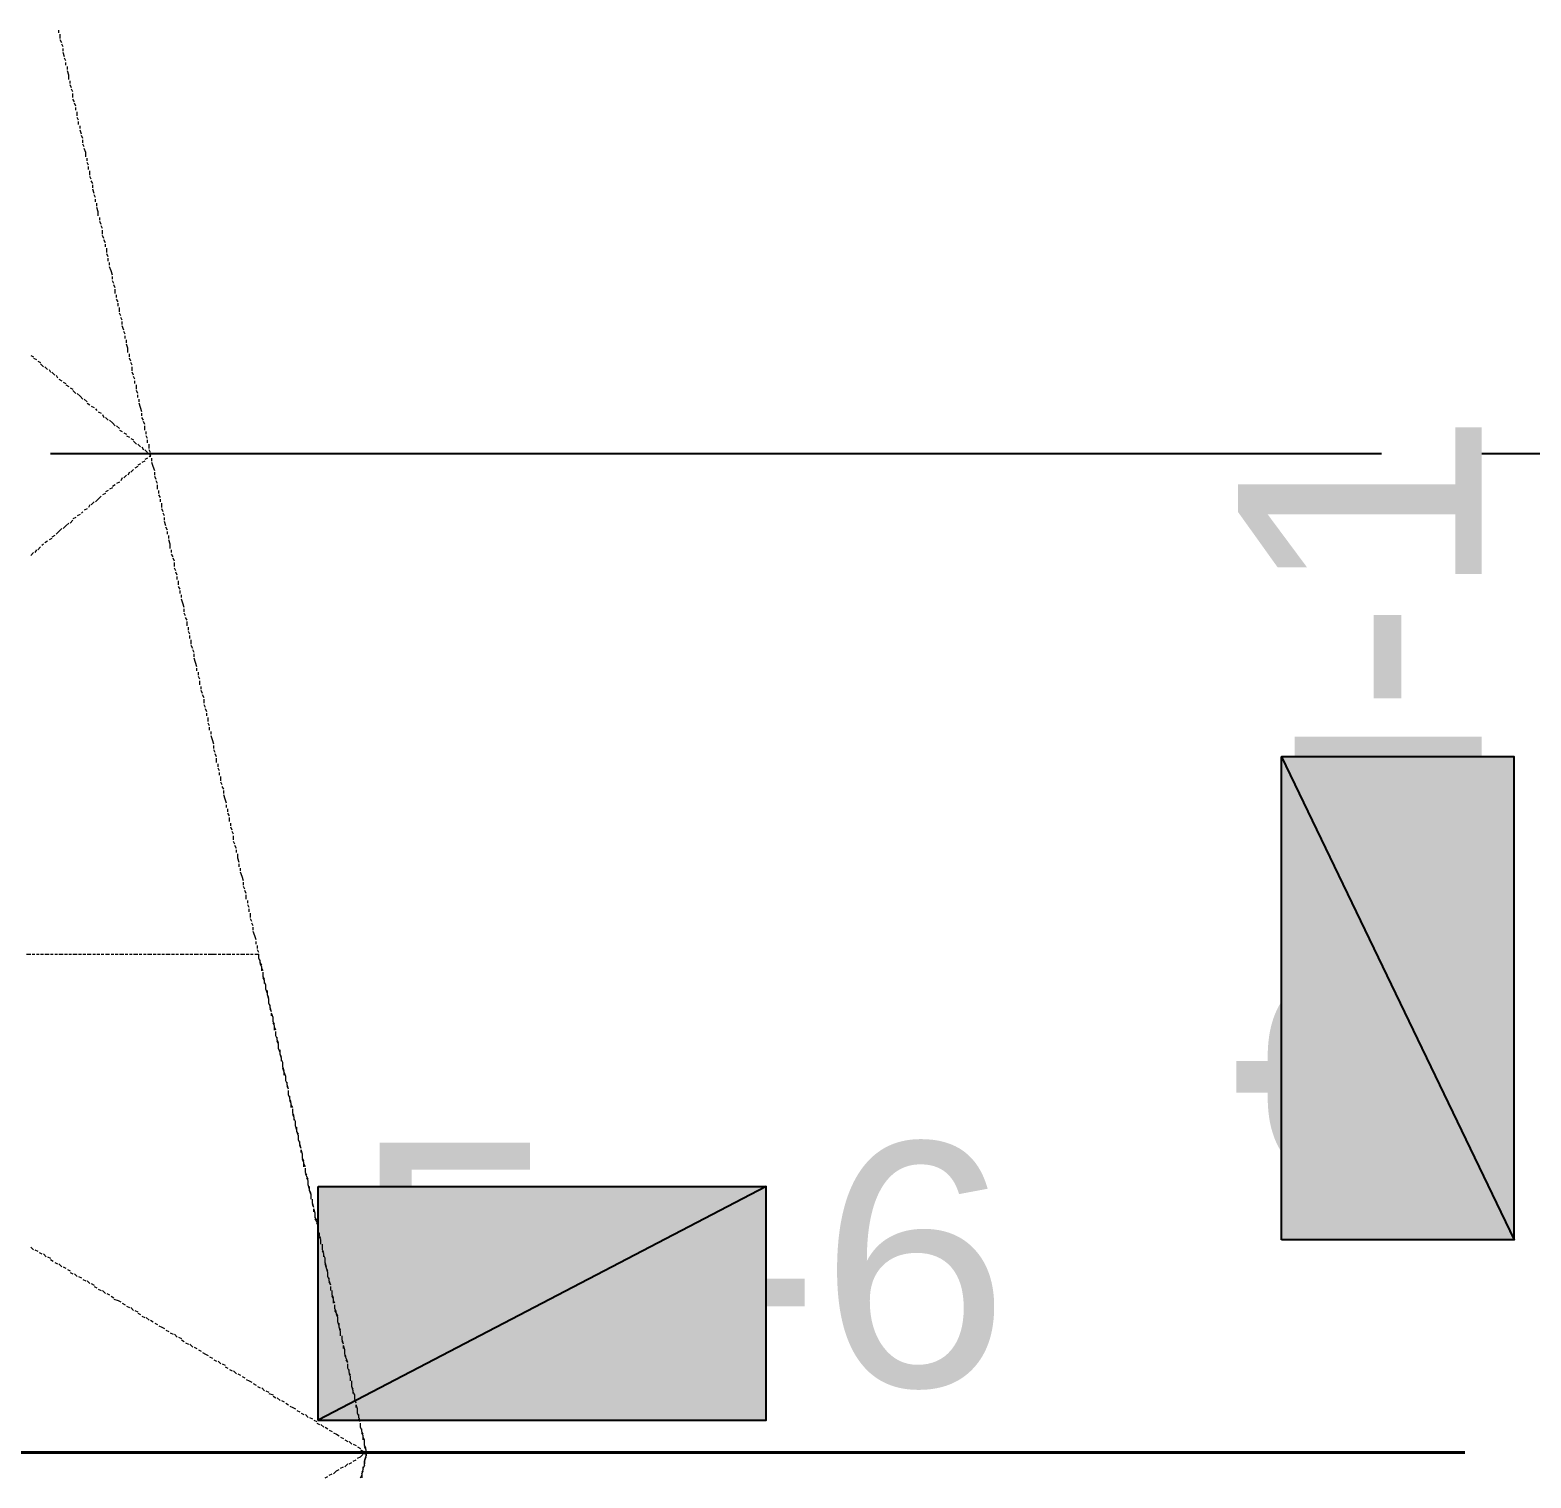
# Model space of a CAD drawing. Extents: x 0 to 604, y 0 to 420.
# Drawn here: x 296.43 to 318.98, y 217.93 to 239.69 of the extents above; entities that cross this region are included whole.
import ezdxf

# ---------------------------------------------------------------- set-up
doc = ezdxf.new("R2010")
doc.units = 0
doc.styles.add('TEYPDFCAD_TEXT', font='arial.ttf')

msp = doc.modelspace()

# ---------------------------------------------------------------- hatches: boundary and pattern name
at = {"true_color": 0xffffff}
h = msp.add_hatch(color=0, dxfattribs=at)
h.paths.add_polyline_path([(315.235, 221.509), (315.235, 228.769), (318.728, 221.509)])
h.paths.add_polyline_path([(315.235, 228.769), (318.728, 221.509), (318.728, 228.769)])
h = msp.add_hatch(color=0, dxfattribs=at)
h.paths.add_polyline_path([(300.757, 222.313), (307.488, 222.313), (300.757, 218.8)])
h.paths.add_polyline_path([(307.488, 222.313), (300.757, 218.8), (307.488, 218.8)])

# ---------------------------------------------------------------- linework, layer by layer
at = {"color": 7, "lineweight": 5}
for p, q in [((296.863, 239.649), (296.863, 239.691)), ((296.884, 239.564), (296.884, 239.628)), ((296.905, 239.501), (296.884, 239.543)), ((296.926, 239.437), (296.905, 239.48)), ((296.926, 239.374), (296.926, 239.416)), ((296.947, 239.289), (296.926, 239.353)), ((296.968, 239.226), (296.947, 239.268)), ((296.968, 239.162), (296.968, 239.204)), ((296.99, 239.099), (296.99, 239.141)), ((297.011, 239.014), (296.99, 239.077)), ((297.011, 238.95), (297.011, 239.014)), ((297.032, 238.887), (297.032, 238.929)), ((297.053, 238.823), (297.032, 238.866)), ((297.074, 238.76), (297.053, 238.802)), ((297.074, 238.675), (297.074, 238.739)), ((297.095, 238.612), (297.074, 238.654)), ((297.116, 238.548), (297.095, 238.591)), ((297.116, 238.485), (297.116, 238.527)), ((297.138, 238.4), (297.138, 238.464)), ((297.159, 238.337), (297.138, 238.379)), ((297.159, 238.273), (297.159, 238.315)), ((297.18, 238.21), (297.18, 238.252)), ((297.201, 238.125), (297.18, 238.188)), ((297.222, 238.061), (297.201, 238.104)), ((297.222, 237.998), (297.222, 238.04)), ((297.243, 237.935), (297.222, 237.977)), ((297.265, 237.85), (297.243, 237.913)), ((297.265, 237.786), (297.265, 237.85)), ((297.286, 237.723), (297.286, 237.765)), ((297.307, 237.659), (297.286, 237.702)), ((297.307, 237.596), (297.307, 237.638)), ((297.328, 237.511), (297.328, 237.575)), ((297.349, 237.448), (297.328, 237.49)), ((297.37, 237.384), (297.349, 237.427)), ((297.37, 237.321), (297.37, 237.363)), ((297.392, 237.236), (297.37, 237.299)), ((297.413, 237.173), (297.392, 237.215)), ((297.413, 237.109), (297.413, 237.151)), ((297.434, 237.045), (297.434, 237.088)), ((297.455, 236.961), (297.434, 237.024)), ((297.455, 236.897), (297.455, 236.961)), ((297.476, 236.834), (297.476, 236.876)), ((297.497, 236.77), (297.476, 236.813)), ((297.519, 236.707), (297.497, 236.749)), ((297.519, 236.622), (297.519, 236.686)), ((297.54, 236.559), (297.519, 236.601)), ((297.561, 236.495), (297.54, 236.537)), ((297.561, 236.432), (297.561, 236.474)), ((297.582, 236.347), (297.582, 236.411)), ((297.603, 236.284), (297.582, 236.326)), ((297.603, 236.22), (297.603, 236.262)), ((297.625, 236.156), (297.625, 236.199)), ((297.646, 236.072), (297.625, 236.135)), ((297.667, 236.008), (297.646, 236.072)), ((297.667, 235.945), (297.667, 235.987)), ((297.688, 235.881), (297.667, 235.924)), ((297.709, 235.818), (297.688, 235.86)), ((297.709, 235.733), (297.709, 235.797)), ((297.73, 235.67), (297.73, 235.712)), ((297.752, 235.606), (297.73, 235.649)), ((297.752, 235.543), (297.752, 235.585)), ((297.773, 235.458), (297.773, 235.522)), ((297.794, 235.394), (297.773, 235.437)), ((297.815, 235.331), (297.794, 235.373)), ((297.815, 235.268), (297.815, 235.31)), ((297.836, 235.183), (297.815, 235.246)), ((297.857, 235.119), (297.836, 235.162)), ((297.857, 235.056), (297.857, 235.098)), ((297.878, 234.992), (297.878, 235.035)), ((296.439, 234.802), (296.481, 234.781)), ((297.9, 234.908), (297.878, 234.971)), ((297.9, 234.844), (297.9, 234.908)), ((297.921, 234.781), (297.921, 234.823)), ((296.481, 234.759), (296.524, 234.738)), ((296.545, 234.717), (296.587, 234.696)), ((296.587, 234.675), (296.63, 234.632)), ((296.651, 234.632), (296.693, 234.59)), ((296.714, 234.59), (296.735, 234.548)), ((297.942, 234.717), (297.921, 234.759)), ((297.963, 234.654), (297.942, 234.696)), ((297.963, 234.569), (297.963, 234.632)), ((296.757, 234.548), (296.799, 234.506)), ((296.82, 234.506), (296.841, 234.463)), ((296.863, 234.442), (296.905, 234.421)), ((296.926, 234.4), (296.968, 234.379)), ((296.968, 234.357), (297.011, 234.336)), ((297.984, 234.506), (297.963, 234.548)), ((298.005, 234.442), (297.984, 234.484)), ((298.005, 234.379), (298.005, 234.421)), ((298.027, 234.294), (298.027, 234.357)), ((297.032, 234.315), (297.074, 234.294)), ((297.074, 234.273), (297.116, 234.23)), ((297.138, 234.23), (297.18, 234.188)), ((297.18, 234.188), (297.222, 234.146)), ((297.243, 234.146), (297.286, 234.103)), ((298.048, 234.23), (298.027, 234.273)), ((298.048, 234.167), (298.048, 234.209)), ((298.069, 234.103), (298.069, 234.146)), ((297.286, 234.082), (297.328, 234.061)), ((297.349, 234.04), (297.392, 234.019)), ((297.413, 233.998), (297.434, 233.976)), ((297.455, 233.955), (297.497, 233.934)), ((297.519, 233.913), (297.54, 233.87)), ((298.09, 234.019), (298.069, 234.082)), ((298.111, 233.955), (298.09, 234.019)), ((298.111, 233.892), (298.111, 233.934)), ((297.561, 233.87), (297.603, 233.828)), ((297.625, 233.828), (297.667, 233.786)), ((297.667, 233.786), (297.709, 233.744)), ((297.73, 233.744), (297.773, 233.701)), ((297.773, 233.68), (297.815, 233.659)), ((298.132, 233.828), (298.111, 233.87)), ((298.154, 233.765), (298.132, 233.807)), ((298.154, 233.68), (298.154, 233.744)), ((298.175, 233.617), (298.175, 233.659)), ((297.836, 233.638), (297.878, 233.617)), ((297.878, 233.595), (297.921, 233.574)), ((297.942, 233.553), (297.984, 233.532)), ((297.984, 233.511), (298.027, 233.468)), ((298.048, 233.468), (298.09, 233.426)), ((298.111, 233.426), (298.132, 233.384)), ((298.196, 233.553), (298.175, 233.595)), ((298.196, 233.489), (298.196, 233.532)), ((298.217, 233.405), (298.217, 233.468)), ((298.154, 233.214), (298.111, 233.193)), ((298.154, 233.384), (298.196, 233.341)), ((298.196, 233.257), (298.154, 233.236)), ((298.238, 233.341), (298.217, 233.384)), ((298.217, 233.32), (298.238, 233.299)), ((298.238, 233.299), (298.217, 233.278)), ((298.238, 233.278), (298.238, 233.32)), ((298.259, 233.214), (298.259, 233.257)), ((297.878, 233.003), (297.836, 232.96)), ((297.921, 233.045), (297.9, 233.003)), ((297.984, 233.087), (297.942, 233.045)), ((298.048, 233.13), (298.005, 233.108)), ((298.09, 233.172), (298.048, 233.151)), ((298.281, 233.13), (298.259, 233.193)), ((298.302, 233.066), (298.281, 233.13)), ((298.302, 233.003), (298.302, 233.045)), ((298.323, 232.939), (298.302, 232.982)), ((297.603, 232.77), (297.561, 232.749)), ((297.667, 232.812), (297.625, 232.791)), ((297.709, 232.855), (297.667, 232.833)), ((297.773, 232.897), (297.73, 232.876)), ((297.815, 232.96), (297.794, 232.918)), ((298.344, 232.876), (298.323, 232.918)), ((298.344, 232.791), (298.344, 232.855)), ((298.365, 232.727), (298.365, 232.77)), ((297.328, 232.558), (297.307, 232.516)), ((297.392, 232.601), (297.349, 232.558)), ((297.455, 232.643), (297.413, 232.601)), ((297.497, 232.685), (297.455, 232.643)), ((297.561, 232.727), (297.519, 232.706)), ((298.387, 232.664), (298.365, 232.706)), ((298.387, 232.601), (298.387, 232.643)), ((298.408, 232.516), (298.408, 232.579)), ((297.074, 232.325), (297.032, 232.283)), ((297.116, 232.368), (297.074, 232.346)), ((297.18, 232.41), (297.138, 232.389)), ((297.222, 232.452), (297.201, 232.431)), ((297.286, 232.495), (297.243, 232.474)), ((298.429, 232.452), (298.408, 232.495)), ((298.45, 232.389), (298.429, 232.431)), ((298.45, 232.325), (298.45, 232.368)), ((298.471, 232.241), (298.45, 232.304)), ((296.799, 232.093), (296.757, 232.071)), ((296.863, 232.156), (296.82, 232.114)), ((296.905, 232.198), (296.863, 232.156)), ((296.968, 232.241), (296.926, 232.198)), ((297.011, 232.283), (296.968, 232.241)), ((298.492, 232.177), (298.471, 232.22)), ((298.492, 232.114), (298.492, 232.156)), ((298.514, 232.05), (298.514, 232.093)), ((296.524, 231.881), (296.503, 231.839)), ((296.587, 231.923), (296.545, 231.881)), ((296.63, 231.965), (296.608, 231.944)), ((296.693, 232.008), (296.651, 231.987)), ((296.757, 232.05), (296.714, 232.029)), ((298.535, 231.965), (298.514, 232.029)), ((298.535, 231.902), (298.535, 231.965)), ((298.556, 231.839), (298.556, 231.881)), ((296.481, 231.839), (296.439, 231.796)), ((298.577, 231.775), (298.556, 231.817)), ((298.598, 231.711), (298.577, 231.754)), ((298.598, 231.627), (298.598, 231.69)), ((298.619, 231.563), (298.598, 231.606)), ((298.64, 231.5), (298.619, 231.542)), ((298.64, 231.436), (298.64, 231.479)), ((298.662, 231.352), (298.662, 231.415)), ((298.683, 231.288), (298.662, 231.331)), ((298.683, 231.225), (298.683, 231.267)), ((298.704, 231.161), (298.704, 231.203)), ((298.725, 231.077), (298.704, 231.14)), ((298.746, 231.013), (298.725, 231.077)), ((298.746, 230.95), (298.746, 230.992)), ((298.767, 230.886), (298.746, 230.928)), ((298.789, 230.822), (298.767, 230.865)), ((298.789, 230.738), (298.789, 230.801)), ((298.81, 230.674), (298.81, 230.717)), ((298.831, 230.611), (298.81, 230.653)), ((298.831, 230.547), (298.831, 230.59)), ((298.852, 230.463), (298.852, 230.526)), ((298.873, 230.399), (298.852, 230.441)), ((298.894, 230.336), (298.873, 230.378)), ((298.894, 230.272), (298.894, 230.315)), ((298.916, 230.188), (298.894, 230.251)), ((298.937, 230.124), (298.916, 230.188)), ((298.937, 230.06), (298.937, 230.103)), ((298.958, 229.997), (298.958, 230.039)), ((298.979, 229.934), (298.958, 229.976)), ((298.979, 229.849), (298.979, 229.912)), ((299, 229.785), (299, 229.828)), ((299.021, 229.722), (299, 229.764)), ((299.043, 229.658), (299.021, 229.701)), ((299.043, 229.574), (299.043, 229.637)), ((299.064, 229.51), (299.043, 229.553)), ((299.085, 229.447), (299.064, 229.489)), ((299.085, 229.383), (299.085, 229.425)), ((299.106, 229.298), (299.106, 229.362)), ((299.127, 229.235), (299.106, 229.277)), ((299.127, 229.172), (299.127, 229.214)), ((299.149, 229.108), (299.149, 229.15)), ((299.17, 229.023), (299.149, 229.087)), ((299.191, 228.96), (299.17, 229.023)), ((299.191, 228.896), (299.191, 228.939)), ((299.212, 228.833), (299.191, 228.875)), ((299.233, 228.769), (299.212, 228.812)), ((299.233, 228.685), (299.233, 228.748)), ((299.254, 228.621), (299.254, 228.663)), ((299.276, 228.558), (299.254, 228.6)), ((299.276, 228.494), (299.276, 228.536)), ((299.297, 228.41), (299.297, 228.473)), ((299.318, 228.346), (299.297, 228.388)), ((299.339, 228.282), (299.318, 228.325)), ((299.339, 228.219), (299.339, 228.261)), ((299.36, 228.134), (299.339, 228.198)), ((299.381, 228.071), (299.36, 228.134)), ((299.381, 228.007), (299.381, 228.05)), ((299.402, 227.944), (299.402, 227.986)), ((299.424, 227.88), (299.402, 227.923)), ((299.424, 227.796), (299.424, 227.859)), ((299.445, 227.732), (299.445, 227.774)), ((299.466, 227.669), (299.445, 227.711)), ((299.487, 227.605), (299.466, 227.648)), ((299.487, 227.52), (299.487, 227.584)), ((299.508, 227.457), (299.487, 227.499)), ((299.529, 227.393), (299.508, 227.436)), ((299.529, 227.33), (299.529, 227.372)), ((299.551, 227.245), (299.551, 227.309)), ((299.572, 227.182), (299.551, 227.245)), ((299.572, 227.118), (299.572, 227.161)), ((299.593, 227.055), (299.593, 227.097)), ((299.614, 226.97), (299.593, 227.034)), ((299.635, 226.907), (299.614, 226.97)), ((299.635, 226.843), (299.635, 226.886)), ((299.656, 226.78), (299.635, 226.822)), ((299.678, 226.716), (299.656, 226.758)), ((299.678, 226.631), (299.678, 226.695)), ((299.699, 226.568), (299.699, 226.61)), ((299.72, 226.505), (299.699, 226.547)), ((299.72, 226.441), (299.72, 226.483)), ((299.741, 226.356), (299.741, 226.42)), ((299.762, 226.293), (299.741, 226.335)), ((299.783, 226.229), (299.762, 226.272)), ((299.783, 226.166), (299.783, 226.208)), ((299.805, 226.081), (299.783, 226.145)), ((299.826, 226.018), (299.805, 226.081)), ((299.826, 225.954), (299.826, 225.996)), ((296.376, 225.806), (296.439, 225.806)), ((296.46, 225.806), (296.503, 225.806)), ((296.524, 225.806), (296.566, 225.806)), ((296.587, 225.806), (296.63, 225.806)), ((296.651, 225.806), (296.714, 225.806)), ((296.735, 225.806), (296.778, 225.806)), ((296.799, 225.806), (296.841, 225.806)), ((296.863, 225.806), (296.926, 225.806)), ((296.947, 225.806), (296.99, 225.806)), ((297.011, 225.806), (297.053, 225.806)), ((297.074, 225.806), (297.138, 225.806)), ((297.159, 225.806), (297.201, 225.806)), ((297.222, 225.806), (297.265, 225.806)), ((297.286, 225.806), (297.349, 225.806)), ((297.37, 225.806), (297.413, 225.806)), ((297.434, 225.806), (297.476, 225.806)), ((297.497, 225.806), (297.54, 225.806)), ((297.561, 225.806), (297.625, 225.806)), ((297.646, 225.806), (297.688, 225.806)), ((297.709, 225.806), (297.752, 225.806)), ((297.773, 225.806), (297.836, 225.806)), ((297.857, 225.806), (297.9, 225.806)), ((297.921, 225.806), (297.963, 225.806)), ((297.984, 225.806), (298.048, 225.806)), ((298.069, 225.806), (298.111, 225.806)), ((298.132, 225.806), (298.175, 225.806)), ((298.196, 225.806), (298.259, 225.806)), ((298.281, 225.806), (298.323, 225.806)), ((298.344, 225.806), (298.387, 225.806)), ((298.408, 225.806), (298.45, 225.806)), ((298.471, 225.806), (298.535, 225.806)), ((298.556, 225.806), (298.598, 225.806)), ((298.619, 225.806), (298.662, 225.806)), ((298.683, 225.806), (298.746, 225.806)), ((298.767, 225.806), (298.81, 225.806)), ((298.831, 225.806), (298.873, 225.806)), ((298.894, 225.806), (298.958, 225.806)), ((298.979, 225.806), (299.021, 225.806)), ((299.043, 225.806), (299.085, 225.806)), ((299.106, 225.806), (299.17, 225.806)), ((299.17, 225.806), (299.233, 225.806)), ((299.254, 225.806), (299.297, 225.806)), ((299.318, 225.806), (299.36, 225.806)), ((299.381, 225.806), (299.445, 225.806)), ((299.466, 225.806), (299.508, 225.806)), ((299.529, 225.806), (299.572, 225.806)), ((299.593, 225.806), (299.656, 225.806)), ((299.678, 225.806), (299.72, 225.806)), ((299.741, 225.806), (299.783, 225.806)), ((299.805, 225.806), (299.868, 225.806)), ((299.847, 225.891), (299.847, 225.933)), ((299.868, 225.827), (299.847, 225.869)), ((299.868, 225.743), (299.868, 225.806)), ((299.868, 225.764), (299.868, 225.806)), ((299.889, 225.7), (299.868, 225.743)), ((299.889, 225.679), (299.889, 225.721)), ((299.911, 225.637), (299.889, 225.679)), ((299.911, 225.615), (299.889, 225.658)), ((299.911, 225.552), (299.911, 225.615)), ((299.932, 225.552), (299.911, 225.594)), ((299.932, 225.467), (299.932, 225.531)), ((299.932, 225.488), (299.932, 225.531)), ((299.953, 225.425), (299.932, 225.467)), ((299.953, 225.404), (299.932, 225.446)), ((299.953, 225.361), (299.953, 225.404)), ((299.974, 225.34), (299.953, 225.383)), ((299.974, 225.277), (299.974, 225.34)), ((299.974, 225.277), (299.974, 225.319)), ((299.995, 225.213), (299.974, 225.277)), ((299.995, 225.192), (299.995, 225.256)), ((300.016, 225.129), (299.995, 225.192)), ((300.016, 225.15), (299.995, 225.192)), ((300.016, 225.086), (300.016, 225.129)), ((300.016, 225.065), (300.016, 225.107)), ((300.038, 225.023), (300.016, 225.065)), ((300.038, 225.002), (300.038, 225.044)), ((300.059, 224.938), (300.038, 225.002)), ((300.059, 224.938), (300.038, 224.981)), ((300.08, 224.853), (300.059, 224.917)), ((300.059, 224.875), (300.059, 224.917)), ((300.08, 224.811), (300.08, 224.853)), ((300.08, 224.79), (300.08, 224.832)), ((300.101, 224.748), (300.08, 224.79)), ((300.101, 224.726), (300.08, 224.769)), ((300.101, 224.663), (300.101, 224.726)), ((300.122, 224.663), (300.101, 224.705)), ((300.122, 224.578), (300.122, 224.642)), ((300.122, 224.6), (300.122, 224.642)), ((300.143, 224.536), (300.122, 224.578)), ((300.143, 224.515), (300.143, 224.557)), ((300.164, 224.472), (300.143, 224.515)), ((300.164, 224.451), (300.143, 224.494)), ((300.164, 224.388), (300.164, 224.451)), ((300.164, 224.388), (300.164, 224.43)), ((300.186, 224.324), (300.164, 224.388)), ((300.186, 224.303), (300.186, 224.367)), ((300.207, 224.24), (300.186, 224.303)), ((300.207, 224.261), (300.186, 224.303)), ((300.207, 224.197), (300.207, 224.24)), ((300.228, 224.176), (300.207, 224.218)), ((300.228, 224.134), (300.228, 224.176)), ((300.228, 224.113), (300.228, 224.155)), ((300.249, 224.049), (300.228, 224.113)), ((300.249, 224.028), (300.228, 224.091)), ((300.27, 223.964), (300.249, 224.028)), ((300.249, 223.986), (300.249, 224.028)), ((300.27, 223.922), (300.27, 223.964)), ((300.27, 223.901), (300.27, 223.943)), ((300.291, 223.859), (300.27, 223.901)), ((300.291, 223.838), (300.291, 223.88)), ((300.313, 223.774), (300.291, 223.838)), ((300.313, 223.774), (300.291, 223.816)), ((300.313, 223.689), (300.313, 223.753)), ((300.313, 223.71), (300.313, 223.753)), ((300.334, 223.647), (300.313, 223.689)), ((300.334, 223.626), (300.334, 223.668)), ((300.355, 223.583), (300.334, 223.626)), ((300.355, 223.562), (300.334, 223.605)), ((300.355, 223.499), (300.355, 223.562)), ((300.376, 223.499), (300.355, 223.541)), ((300.376, 223.414), (300.376, 223.478)), ((300.376, 223.435), (300.376, 223.478)), ((300.397, 223.372), (300.376, 223.414)), ((300.397, 223.351), (300.376, 223.393)), ((300.397, 223.308), (300.397, 223.351)), ((300.418, 223.287), (300.397, 223.329)), ((300.418, 223.224), (300.418, 223.287)), ((300.418, 223.224), (300.418, 223.266)), ((300.44, 223.16), (300.418, 223.224)), ((300.44, 223.139), (300.44, 223.202)), ((300.461, 223.076), (300.44, 223.139)), ((300.461, 223.097), (300.44, 223.139)), ((300.461, 223.033), (300.461, 223.076)), ((300.461, 223.012), (300.461, 223.054)), ((300.482, 222.97), (300.461, 223.012)), ((300.482, 222.948), (300.482, 222.991)), ((300.503, 222.885), (300.482, 222.948)), ((300.503, 222.885), (300.482, 222.927)), ((300.524, 222.8), (300.503, 222.864)), ((300.503, 222.821), (300.503, 222.864)), ((300.524, 222.758), (300.524, 222.8)), ((300.524, 222.737), (300.524, 222.779)), ((300.545, 222.695), (300.524, 222.737)), ((300.545, 222.673), (300.524, 222.716)), ((300.545, 222.61), (300.545, 222.673)), ((300.567, 222.61), (300.545, 222.652)), ((300.567, 222.525), (300.567, 222.589)), ((300.567, 222.546), (300.567, 222.589)), ((300.588, 222.483), (300.567, 222.525)), ((300.588, 222.462), (300.567, 222.504)), ((300.609, 222.419), (300.588, 222.462)), ((300.609, 222.398), (300.588, 222.44)), ((300.609, 222.335), (300.609, 222.398)), ((300.609, 222.335), (300.609, 222.377)), ((300.63, 222.271), (300.609, 222.335)), ((300.63, 222.25), (300.63, 222.313)), ((300.651, 222.186), (300.63, 222.25)), ((300.651, 222.208), (300.63, 222.25)), ((300.651, 222.144), (300.651, 222.186)), ((300.651, 222.123), (300.651, 222.165)), ((300.673, 222.081), (300.673, 222.123)), ((300.673, 222.06), (300.673, 222.102)), ((300.694, 221.996), (300.673, 222.06)), ((300.694, 221.996), (300.673, 222.038)), ((300.715, 221.911), (300.694, 221.975)), ((300.694, 221.933), (300.694, 221.975)), ((300.715, 221.869), (300.715, 221.911)), ((300.715, 221.848), (300.715, 221.89)), ((300.736, 221.805), (300.715, 221.848)), ((300.736, 221.784), (300.715, 221.827)), ((300.757, 221.721), (300.736, 221.784)), ((300.757, 221.721), (300.736, 221.763)), ((300.757, 221.636), (300.757, 221.7)), ((300.757, 221.657), (300.757, 221.7)), ((300.778, 221.594), (300.757, 221.636)), ((300.778, 221.573), (300.778, 221.615)), ((300.8, 221.53), (300.778, 221.573)), ((300.8, 221.509), (300.778, 221.552)), ((300.8, 221.446), (300.8, 221.509)), ((300.8, 221.446), (300.8, 221.488)), ((296.439, 221.403), (296.481, 221.361)), ((296.503, 221.361), (296.545, 221.34)), ((296.566, 221.319), (296.608, 221.298)), ((296.63, 221.298), (296.672, 221.255)), ((296.693, 221.255), (296.735, 221.234)), ((300.821, 221.382), (300.821, 221.446)), ((300.821, 221.361), (300.821, 221.424)), ((300.842, 221.319), (300.821, 221.361)), ((300.842, 221.298), (300.821, 221.34)), ((300.842, 221.255), (300.842, 221.298)), ((300.863, 221.234), (300.842, 221.276)), ((296.735, 221.213), (296.778, 221.192)), ((296.799, 221.17), (296.841, 221.149)), ((296.863, 221.149), (296.905, 221.107)), ((296.926, 221.107), (296.968, 221.086)), ((296.99, 221.065), (297.032, 221.043)), ((297.032, 221.022), (297.074, 221.001)), ((300.863, 221.17), (300.863, 221.234)), ((300.863, 221.17), (300.863, 221.213)), ((300.884, 221.107), (300.863, 221.17)), ((300.884, 221.086), (300.863, 221.149)), ((300.905, 221.022), (300.884, 221.086)), ((300.905, 221.043), (300.884, 221.086)), ((300.905, 220.98), (300.905, 221.022)), ((297.095, 221.001), (297.138, 220.959)), ((297.159, 220.959), (297.201, 220.938)), ((297.222, 220.917), (297.265, 220.895)), ((297.286, 220.895), (297.328, 220.853)), ((297.349, 220.853), (297.392, 220.832)), ((297.392, 220.811), (297.434, 220.79)), ((300.905, 220.959), (300.905, 221.001)), ((300.926, 220.917), (300.905, 220.959)), ((300.926, 220.895), (300.926, 220.938)), ((300.948, 220.832), (300.926, 220.895)), ((300.948, 220.832), (300.926, 220.874)), ((300.948, 220.747), (300.948, 220.811)), ((300.948, 220.768), (300.948, 220.811)), ((297.455, 220.768), (297.497, 220.747)), ((297.519, 220.747), (297.561, 220.705)), ((297.582, 220.705), (297.625, 220.684)), ((297.646, 220.662), (297.688, 220.641)), ((297.688, 220.62), (297.752, 220.599)), ((297.752, 220.599), (297.794, 220.578)), ((300.969, 220.705), (300.969, 220.747)), ((300.969, 220.684), (300.969, 220.726)), ((300.99, 220.641), (300.969, 220.684)), ((300.99, 220.62), (300.969, 220.662)), ((300.99, 220.557), (300.99, 220.62)), ((301.011, 220.557), (300.99, 220.599)), ((297.815, 220.557), (297.857, 220.536)), ((297.878, 220.514), (297.921, 220.493)), ((297.942, 220.493), (297.984, 220.451)), ((298.005, 220.451), (298.048, 220.43)), ((298.048, 220.409), (298.09, 220.387)), ((298.111, 220.366), (298.154, 220.345)), ((298.175, 220.345), (298.217, 220.303)), ((301.011, 220.472), (301.011, 220.536)), ((301.011, 220.493), (301.011, 220.536)), ((301.032, 220.43), (301.011, 220.472)), ((301.032, 220.409), (301.011, 220.451)), ((301.053, 220.366), (301.032, 220.409)), ((301.053, 220.345), (301.032, 220.387)), ((301.053, 220.281), (301.053, 220.345)), ((298.238, 220.303), (298.281, 220.281)), ((298.302, 220.26), (298.344, 220.239)), ((298.365, 220.218), (298.408, 220.197)), ((298.408, 220.197), (298.45, 220.176)), ((298.471, 220.155), (298.514, 220.133)), ((301.053, 220.281), (301.053, 220.324)), ((301.075, 220.218), (301.053, 220.281)), ((301.075, 220.197), (301.075, 220.26)), ((301.096, 220.133), (301.075, 220.197)), ((301.096, 220.155), (301.075, 220.197)), ((301.096, 220.091), (301.096, 220.133)), ((298.535, 220.112), (298.577, 220.091)), ((298.598, 220.091), (298.64, 220.049)), ((298.662, 220.049), (298.704, 220.027)), ((298.704, 220.006), (298.746, 219.985)), ((298.767, 219.964), (298.81, 219.943)), ((298.831, 219.943), (298.873, 219.9)), ((298.894, 219.9), (298.937, 219.879)), ((301.096, 220.07), (301.096, 220.112)), ((301.117, 220.027), (301.117, 220.07)), ((301.117, 220.006), (301.117, 220.049)), ((301.138, 219.943), (301.117, 220.006)), ((301.138, 219.943), (301.117, 219.985)), ((301.159, 219.858), (301.138, 219.922)), ((301.138, 219.879), (301.138, 219.922)), ((298.958, 219.858), (299, 219.837)), ((299.021, 219.816), (299.064, 219.795)), ((299.064, 219.795), (299.106, 219.774)), ((299.127, 219.752), (299.17, 219.731)), ((299.191, 219.71), (299.233, 219.689)), ((299.254, 219.689), (299.297, 219.647)), ((301.159, 219.816), (301.159, 219.858)), ((301.159, 219.795), (301.159, 219.837)), ((301.18, 219.752), (301.159, 219.795)), ((301.18, 219.731), (301.159, 219.774)), ((301.202, 219.668), (301.18, 219.731)), ((301.202, 219.668), (301.18, 219.71)), ((299.318, 219.647), (299.36, 219.625)), ((299.36, 219.604), (299.402, 219.583)), ((299.424, 219.562), (299.466, 219.541)), ((299.487, 219.541), (299.529, 219.498)), ((299.551, 219.498), (299.593, 219.477)), ((299.614, 219.456), (299.656, 219.435)), ((301.202, 219.583), (301.202, 219.647)), ((301.202, 219.604), (301.202, 219.647)), ((301.223, 219.541), (301.202, 219.583)), ((301.223, 219.519), (301.223, 219.562)), ((301.244, 219.477), (301.223, 219.519)), ((301.244, 219.456), (301.223, 219.498)), ((301.244, 219.393), (301.244, 219.456)), ((299.678, 219.414), (299.72, 219.393)), ((299.72, 219.393), (299.762, 219.371)), ((299.783, 219.35), (299.826, 219.329)), ((299.847, 219.308), (299.889, 219.287)), ((299.911, 219.287), (299.953, 219.244)), ((299.974, 219.244), (300.016, 219.223)), ((301.244, 219.393), (301.244, 219.435)), ((301.265, 219.329), (301.265, 219.393)), ((301.265, 219.308), (301.265, 219.371)), ((301.286, 219.244), (301.265, 219.308)), ((301.286, 219.266), (301.265, 219.308)), ((301.286, 219.202), (301.286, 219.244)), ((301.308, 219.181), (301.286, 219.223)), ((300.016, 219.202), (300.08, 219.181)), ((300.08, 219.16), (300.122, 219.138)), ((300.143, 219.138), (300.186, 219.096)), ((300.207, 219.096), (300.249, 219.075)), ((300.27, 219.054), (300.313, 219.033)), ((300.334, 219.012), (300.376, 218.99)), ((301.308, 219.138), (301.308, 219.181)), ((301.308, 219.117), (301.308, 219.16)), ((301.329, 219.054), (301.308, 219.117)), ((301.329, 219.054), (301.308, 219.096)), ((301.35, 218.969), (301.329, 219.033)), ((301.329, 218.99), (301.329, 219.033)), ((300.376, 218.99), (300.418, 218.969)), ((300.44, 218.948), (300.482, 218.927)), ((300.503, 218.906), (300.545, 218.884)), ((300.567, 218.884), (300.609, 218.842)), ((300.63, 218.842), (300.673, 218.821)), ((300.694, 218.8), (300.736, 218.779)), ((301.35, 218.927), (301.35, 218.969)), ((301.35, 218.906), (301.35, 218.948)), ((301.371, 218.863), (301.35, 218.906)), ((301.371, 218.842), (301.371, 218.884)), ((301.392, 218.779), (301.371, 218.842)), ((301.392, 218.779), (301.371, 218.821)), ((300.736, 218.757), (300.778, 218.736)), ((300.8, 218.736), (300.842, 218.694)), ((300.863, 218.694), (300.905, 218.673)), ((300.926, 218.652), (300.969, 218.631)), ((300.99, 218.609), (301.032, 218.588)), ((301.032, 218.588), (301.075, 218.567)), ((301.096, 218.546), (301.138, 218.525)), ((301.392, 218.694), (301.392, 218.757)), ((301.392, 218.715), (301.392, 218.757)), ((301.413, 218.652), (301.392, 218.694)), ((301.413, 218.631), (301.413, 218.673)), ((301.435, 218.588), (301.413, 218.631)), ((301.435, 218.567), (301.413, 218.609)), ((301.435, 218.504), (301.435, 218.567)), ((301.456, 218.504), (301.435, 218.546)), ((301.159, 218.504), (301.202, 218.482)), ((301.223, 218.482), (301.265, 218.44)), ((301.286, 218.44), (301.329, 218.419)), ((301.35, 218.398), (301.392, 218.376)), ((301.392, 218.355), (301.435, 218.334)), ((301.456, 218.44), (301.456, 218.504)), ((301.456, 218.419), (301.456, 218.482)), ((301.477, 218.376), (301.456, 218.419)), ((301.477, 218.355), (301.456, 218.398)), ((301.456, 218.334), (301.477, 218.313)), ((301.477, 218.313), (301.477, 218.355)), ((301.477, 218.313), (301.477, 218.334)), ((296.481, 218.313), (296.418, 218.313)), ((296.545, 218.313), (296.481, 218.313)), ((296.608, 218.313), (296.566, 218.313)), ((296.672, 218.313), (296.63, 218.313)), ((296.757, 218.313), (296.693, 218.313)), ((296.82, 218.313), (296.778, 218.313)), ((296.884, 218.313), (296.841, 218.313)), ((296.968, 218.313), (296.905, 218.313)), ((297.032, 218.313), (296.99, 218.313)), ((297.095, 218.313), (297.053, 218.313)), ((297.18, 218.313), (297.116, 218.313)), ((297.243, 218.313), (297.201, 218.313)), ((297.307, 218.313), (297.265, 218.313)), ((297.392, 218.313), (297.328, 218.313)), ((297.455, 218.313), (297.392, 218.313)), ((297.519, 218.313), (297.476, 218.313)), ((297.582, 218.313), (297.54, 218.313)), ((297.667, 218.313), (297.603, 218.313)), ((297.73, 218.313), (297.688, 218.313)), ((297.794, 218.313), (297.752, 218.313)), ((297.878, 218.313), (297.815, 218.313)), ((297.942, 218.313), (297.9, 218.313)), ((298.005, 218.313), (297.963, 218.313)), ((298.09, 218.313), (298.027, 218.313)), ((298.154, 218.313), (298.111, 218.313)), ((298.217, 218.313), (298.175, 218.313)), ((298.302, 218.313), (298.238, 218.313)), ((298.365, 218.313), (298.302, 218.313)), ((298.429, 218.313), (298.387, 218.313)), ((298.492, 218.313), (298.45, 218.313)), ((298.577, 218.313), (298.514, 218.313)), ((298.64, 218.313), (298.598, 218.313)), ((298.704, 218.313), (298.662, 218.313)), ((298.789, 218.313), (298.725, 218.313)), ((298.852, 218.313), (298.81, 218.313)), ((298.916, 218.313), (298.873, 218.313)), ((299, 218.313), (298.937, 218.313)), ((299.064, 218.313), (299.021, 218.313)), ((299.127, 218.313), (299.085, 218.313)), ((299.212, 218.313), (299.149, 218.313)), ((299.276, 218.313), (299.212, 218.313)), ((299.339, 218.313), (299.297, 218.313)), ((299.402, 218.313), (299.36, 218.313)), ((299.487, 218.313), (299.424, 218.313)), ((299.551, 218.313), (299.508, 218.313)), ((299.614, 218.313), (299.572, 218.313)), ((299.699, 218.313), (299.635, 218.313)), ((299.762, 218.313), (299.72, 218.313)), ((299.826, 218.313), (299.783, 218.313)), ((299.911, 218.313), (299.847, 218.313)), ((299.974, 218.313), (299.932, 218.313)), ((300.038, 218.313), (299.995, 218.313)), ((300.101, 218.313), (300.059, 218.313)), ((300.186, 218.313), (300.122, 218.313)), ((300.249, 218.313), (300.207, 218.313)), ((300.313, 218.313), (300.27, 218.313)), ((300.397, 218.313), (300.334, 218.313)), ((300.461, 218.313), (300.418, 218.313)), ((300.524, 218.313), (300.482, 218.313)), ((300.609, 218.313), (300.545, 218.313)), ((300.673, 218.313), (300.63, 218.313)), ((300.736, 218.313), (300.694, 218.313)), ((300.821, 218.313), (300.757, 218.313)), ((300.884, 218.313), (300.842, 218.313)), ((300.948, 218.313), (300.905, 218.313)), ((301.011, 218.313), (300.969, 218.313)), ((301.096, 218.313), (301.032, 218.313)), ((301.096, 218.08), (301.138, 218.101)), ((301.159, 218.313), (301.117, 218.313)), ((301.159, 218.101), (301.202, 218.144)), ((301.223, 218.313), (301.18, 218.313)), ((301.223, 218.144), (301.265, 218.165)), ((301.308, 218.313), (301.244, 218.313)), ((301.286, 218.186), (301.329, 218.207)), ((301.371, 218.313), (301.329, 218.313)), ((301.35, 218.228), (301.392, 218.25)), ((301.435, 218.313), (301.392, 218.313)), ((301.392, 218.25), (301.435, 218.292)), ((301.456, 218.123), (301.435, 218.08)), ((301.435, 218.059), (301.435, 218.101)), ((301.456, 218.292), (301.477, 218.313)), ((301.477, 218.313), (301.456, 218.313)), ((301.477, 218.271), (301.456, 218.207)), ((301.456, 218.186), (301.477, 218.25)), ((301.456, 218.123), (301.456, 218.186)), ((301.456, 218.186), (301.456, 218.144)), ((301.477, 218.271), (301.477, 218.313)), ((301.477, 218.313), (301.477, 218.271)), ((300.863, 217.932), (300.905, 217.953)), ((300.926, 217.974), (300.969, 217.995)), ((300.99, 217.995), (301.032, 218.038)), ((301.032, 218.038), (301.075, 218.059)), ((301.392, 217.932), (301.413, 217.974)), ((301.435, 218.059), (301.413, 218.017)), ((301.413, 217.995), (301.435, 218.038)), ((301.413, 217.995), (301.413, 217.932))]:
    msp.add_line(p, q, dxfattribs=at)
at = {"lineweight": 25}
for p, q in [((316.738, 233.32), (296.735, 233.32)), ((319.236, 233.32), (318.241, 233.32))]:
    msp.add_line(p, q, dxfattribs=at)
at = {"color": 0, "lineweight": 0, "true_color": 0xffffff}
for p, q in [((318.728, 221.509), (318.728, 228.769)), ((300.757, 218.8), (307.488, 218.8))]:
    msp.add_line(p, q, dxfattribs=at)
at = {"color": 7, "lineweight": 40}
msp.add_line((317.987, 218.313), (290.491, 218.313), dxfattribs=at)
at = {"color": 0, "true_color": 0xffffff}
for points in [[(315.235, 221.509), (315.235, 228.769), (318.728, 221.509)], [(315.235, 228.769), (318.728, 221.509), (318.728, 228.769)], [(300.757, 222.313), (307.488, 222.313), (300.757, 218.8)], [(307.488, 222.313), (300.757, 218.8), (307.488, 218.8)]]:
    msp.add_lwpolyline(points, close=True, dxfattribs=at)

# ---------------------------------------------------------------- texts
at = {"color": 7, "style": 'TEYPDFCAD_TEXT'}
msp.add_text('Фм-1', height=3.6618, rotation=90, dxfattribs=at).set_placement((318.241, 222.017))
msp.add_text('Гс-6', height=3.6618, dxfattribs=at).set_placement((301.265, 219.308))

doc.saveas('drawing.dxf')
